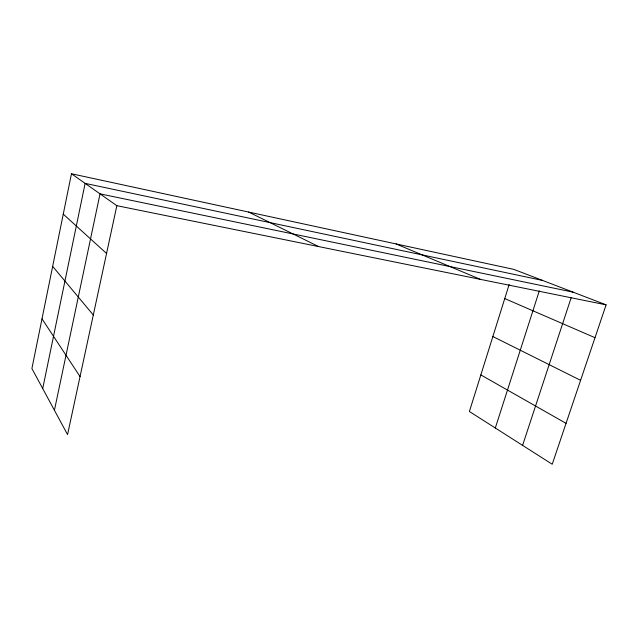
<?xml version="1.0" encoding="UTF-8"?>
<svg xmlns="http://www.w3.org/2000/svg" width="638" height="638" viewBox="0 0 638 638"><rect width="100%" height="100%" fill="white"/><g stroke="black" fill="none" stroke-linecap="round" stroke-linejoin="round"><path stroke-width="0.96" d="M71.464 173.759L31.9 368.541L67.556 434.606L116.842 205.683L71.464 173.759L513.885 269.403L606.1 304.844L552.229 464.241L469.393 411.502L509.172 284.46M42.714 388.566L85.133 183.377L542.651 280.457M54.421 410.266L100.03 193.856L573.004 292.124M495.311 428.002L539.301 290.88M522.594 445.372L571.177 297.691M116.842 205.683L606.1 304.844M396.023 243.923L480.478 279.38M504.754 298.576L594.999 337.693M248.653 212.063L318.673 246.587M492.863 336.529L580.588 380.328M480.845 374.921L566.05 423.345M63.258 214.137L106.554 253.469M52.651 266.357L93.308 315.012M41.996 318.841L80.053 376.579"/></g></svg>
